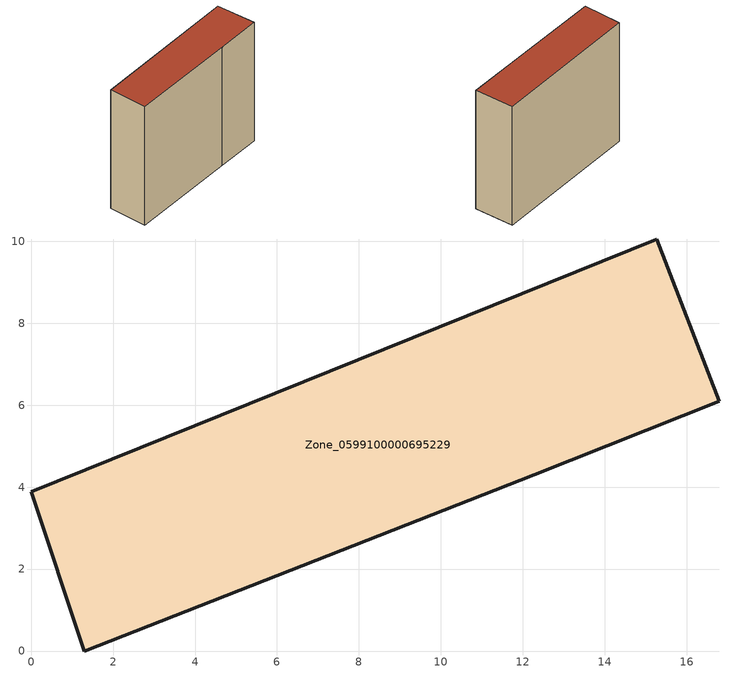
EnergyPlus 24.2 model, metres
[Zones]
Zone_0599100000695229
 floor ground (C_G): 15.27,10.06 16.8,6.1 12.28,4.3 1.29,0 0,3.89 z0
 wall outside (C_F): 1.29,0 12.28,4.3 16.8,6.1 15.27,10.06 0,3.89 1.29,0 z0:13.47
 roof outside (C_R): 16.8,6.1 15.27,10.06 0,3.89 1.29,0 12.28,4.3 z13.47
[BUILDING]
Pand.0599100000695229: North Axis=0; Terrain=City; Loads Convergence Tolerance Value=0.04; Temperature Convergence Tolerance Value=0.4; Solar Distribution=FullExterior; Maximum Number of Warmup Days=25; Minimum Number of Warmup Days=1
[Site:Location]
Rotterdam.The.Hague.AP_ZH_NLD Design_Conditions: Latitude=51.96; Longitude=4.45; Time Zone=1; Elevation=-4.5
[SITE:GROUNDTEMPERATURE:BUILDINGSURFACE]
18, 18, 18, 18, 18, 18, 18, 18, 18, 18, 18, 18
[MATERIAL] Thermal Absorptance=0.9; Solar Absorptance=0.7; Visible Absorptance=0.7
Name | Roughness | Thickness | Conductivity | Density | Specific Heat
G.TC.1946 | MediumSmooth | 0.15 | 1 | 540 | 1210
F.TC.1946 | Rough | 0.3 | 0.857143 | 1920 | 840
R.TC.1946 | MediumRough | 0.2 | 0.909091 | 1500 | 1000
[CONSTRUCTION]
C_G: G.TC.1946
C_F: F.TC.1946
C_R: R.TC.1946
[ZONE]
Zone_0599100000695229: Type=1; Multiplier=1; Ceiling Height=Autocalculate; Volume=Autocalculate; Floor Area=autocalculate; Part of Total Floor Area=Yes
[ZONEINFILTRATION:DESIGNFLOWRATE]
Infil_Zone_0599100000695229: Zone or ZoneList or Space or SpaceList=Zone_0599100000695229; Schedule=AlwaysOn; Design Flow Rate Calculation Method=Flow/Area; Flow Rate per Floor Area=0.003; Constant Term Coefficient=1; Temperature Term Coefficient=0; Velocity Term Coefficient=0; Velocity Squared Term Coefficient=0
[HVACTEMPLATE:ZONE:IDEALLOADSAIRSYSTEM]
Zone_0599100000695229: Maximum Heating Supply Air Temperature=50; Minimum Cooling Supply Air Temperature=13; Maximum Heating Supply Air Humidity Ratio=0.0156; Minimum Cooling Supply Air Humidity Ratio=0.0077; Heating Limit=NoLimit; Cooling Limit=NoLimit; Dehumidification Control Type=ConstantSensibleHeatRatio; Cooling Sensible Heat Ratio=0.7; Dehumidification Setpoint=60; Humidification Control Type=None; Humidification Setpoint=30; Outdoor Air Method=None; Outdoor Air Flow Rate per Person=0.00944; Outdoor Air Flow Rate per Zone Floor Area=0; Outdoor Air Flow Rate per Zone=0; Demand Controlled Ventilation Type=None; Outdoor Air Economizer Type=NoEconomizer; Heat Recovery Type=None; Sensible Heat Recovery Effectiveness=0.7; Latent Heat Recovery Effectiveness=0.65
[ZONECONTROL:THERMOSTAT]
ThermostatControl_Zone_0599100000695229: Zone or ZoneList=Zone_0599100000695229; Control Type Schedule=DualSetpointControlType; Control 1=Thermostat_Zone_0599100000695229; Temperature Difference Between Cutout And Setpoint=0
[THERMOSTATSETPOINT:DUALSETPOINT]
Thermostat_Zone_0599100000695229: Heating Setpoint Temperature Schedule=HeatingSetpoint_Zone_0599100000695229; Cooling Setpoint Temperature Schedule=CoolingSetpoint_Zone_0599100000695229
[SCHEDULE:COMPACT]
HeatingSetpoint_Zone_0599100000695229: Through: 12/31, For: AllDays, Until: 24:00, 21
CoolingSetpoint_Zone_0599100000695229: Through: 12/31, For: AllDays, Until: 24:00, 24
DualSetpointControlType: Through: 12/31, For: AllDays, Until: 24:00, 4
AlwaysOn: Through: 12/31, For: AllDays, Until: 24:00, 1
